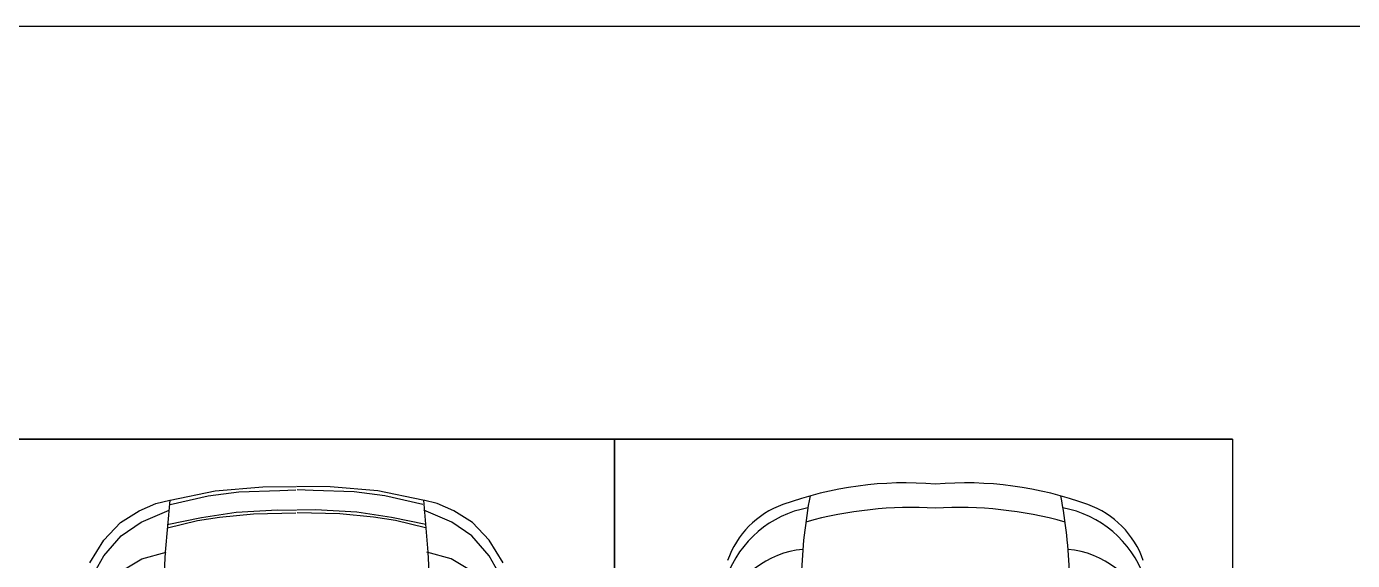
# Model space of a CAD drawing. Header units: inches. Extents: x 478327 to 492265, y -26791 to -22136.
# Drawn here: x 480055.8 to 480271, y -22939.2 to -22852.5 of the extents above; entities that cross this region are included whole.
import ezdxf

# ---------------------------------------------------------------- set-up
doc = ezdxf.new("R2010")
doc.units = ezdxf.units.IN
doc.header["$MEASUREMENT"] = 0
for name, color, linetype in [('ceco.net 92', 9, 'Continuous'), ('ceco.net 93', 161, 'Continuous'), ('Parking', 7, 'Continuous')]:
    doc.layers.add(name, color=color, linetype=linetype)

msp = doc.modelspace()

# ---------------------------------------------------------------- linework, layer by layer
at = {"layer": 'ceco.net 92', "linetype": 'ByBlock', "ltscale": 0.4}
for centre, radius, start, end in [((480198.453, -22984.373), 57.733, 85.15275, 110.11772), ((480208.21, -22984.373), 57.733, 69.88228, 94.84725), ((480264.512, -22944.228), 82.98, 169.24931, 178.18705), ((480142.151, -22944.228), 82.98, 1.81295, 10.75069), ((480185.873, -22947.852), 17.462, 100.65667, 160.05637), ((480183.585, -22944.102), 14.806, 109.69244, 160.85492), ((480199.619, -22994.895), 64.267, 86.68831, 105.63873), ((480207.044, -22994.895), 64.267, 74.36127, 93.31169), ((480220.79, -22947.852), 17.462, 19.94363, 79.34333), ((480223.078, -22944.102), 14.806, 19.14508, 70.30756), ((480183.156, -22952.288), 14.893, 95.18545, 159.95994), ((480223.508, -22952.288), 14.893, 20.04006, 84.81455)]:
    msp.add_arc(centre, radius, start, end, dxfattribs=at)
at = {"layer": 'ceco.net 93'}
for p, q in [((480079.175, -22929.438), (480086.449, -22927.918)), ((480079.175, -22930.134), (480085.311, -22928.741)), ((480085.311, -22928.741), (480090.308, -22928.108)), ((480086.449, -22927.918), (480094.166, -22927.285)), ((480090.308, -22928.108), (480096.949, -22927.854)), ((480094.166, -22927.285), (480099.606, -22927.221)), ((480096.949, -22927.854), (480099.543, -22927.791)), ((480105.137, -22927.285), (480099.698, -22927.221)), ((480102.354, -22927.854), (480099.761, -22927.791)), ((480108.996, -22928.108), (480102.354, -22927.854)), ((480112.854, -22927.918), (480105.137, -22927.285)), ((480113.993, -22928.741), (480108.996, -22928.108)), ((480120.128, -22929.438), (480112.854, -22927.918)), ((480120.128, -22930.134), (480113.993, -22928.741)), ((480074.133, -22931.179), (480076.84, -22929.984)), ((480076.84, -22929.984), (480079.068, -22929.426)), ((480079.068, -22929.426), (480078.352, -22937.873)), ((480122.464, -22929.984), (480120.235, -22929.426)), ((480120.235, -22929.426), (480120.952, -22937.873)), ((480125.17, -22931.179), (480122.464, -22929.984)), ((480068.403, -22935.96), (480071.109, -22933.092)), ((480071.109, -22933.092), (480074.133, -22931.179)), ((480071.188, -22935.243), (480074.452, -22933.012)), ((480074.452, -22933.012), (480078.989, -22931.099)), ((480078.669, -22933.427), (480084.236, -22932.287)), ((480078.733, -22933.934), (480083.603, -22932.731)), ((480083.603, -22932.731), (480087.145, -22932.224)), ((480084.236, -22932.287), (480089.865, -22931.401)), ((480087.145, -22932.224), (480092.648, -22931.654)), ((480089.865, -22931.401), (480096.57, -22931.021)), ((480092.648, -22931.654), (480099.543, -22931.527)), ((480096.57, -22931.021), (480099.606, -22931.084)), ((480102.734, -22931.021), (480099.698, -22931.084)), ((480106.655, -22931.654), (480099.761, -22931.527)), ((480109.439, -22931.401), (480102.734, -22931.021)), ((480112.158, -22932.224), (480106.655, -22931.654)), ((480115.068, -22932.287), (480109.439, -22931.401)), ((480115.701, -22932.731), (480112.158, -22932.224)), ((480120.634, -22933.427), (480115.068, -22932.287)), ((480120.571, -22933.934), (480115.701, -22932.731)), ((480124.852, -22933.012), (480120.315, -22931.099)), ((480128.115, -22935.243), (480124.852, -22933.012)), ((480128.195, -22933.092), (480125.17, -22931.179)), ((480130.901, -22935.96), (480128.195, -22933.092)), ((480068.403, -22938.51), (480071.188, -22935.243)), ((480130.901, -22938.51), (480128.115, -22935.243)), ((480066.094, -22939.626), (480068.403, -22935.96)), ((480133.209, -22939.626), (480130.901, -22935.96)), ((480065.935, -22942.814), (480068.403, -22938.51)), ((480071.029, -22941.061), (480074.531, -22938.989)), ((480074.531, -22938.989), (480078.511, -22937.873)), ((480078.352, -22937.873), (480077.874, -22946.878)), ((480124.772, -22938.989), (480120.792, -22937.873)), ((480120.952, -22937.873), (480121.429, -22946.878)), ((480128.274, -22941.061), (480124.772, -22938.989)), ((480133.368, -22942.814), (480130.901, -22938.51))]:
    msp.add_line(p, q, dxfattribs=at)
at = {"layer": 'Parking'}
for p, q in [((482304.957, -22852.538), (479502.037, -22852.538)), ((480050.947, -22919.538), (480151.247, -22919.538)), ((480151.247, -22919.538), (480050.947, -22919.538)), ((480151.247, -22919.538), (480151.247, -23112.338)), ((480151.247, -23112.338), (480151.247, -22919.538)), ((480151.247, -22919.538), (480251.547, -22919.538)), ((480151.247, -22919.538), (480151.247, -23112.338)), ((480251.547, -22919.538), (480151.247, -22919.538)), ((480251.547, -22919.538), (480251.547, -23112.338))]:
    msp.add_line(p, q, dxfattribs=at)

doc.saveas('drawing.dxf')
